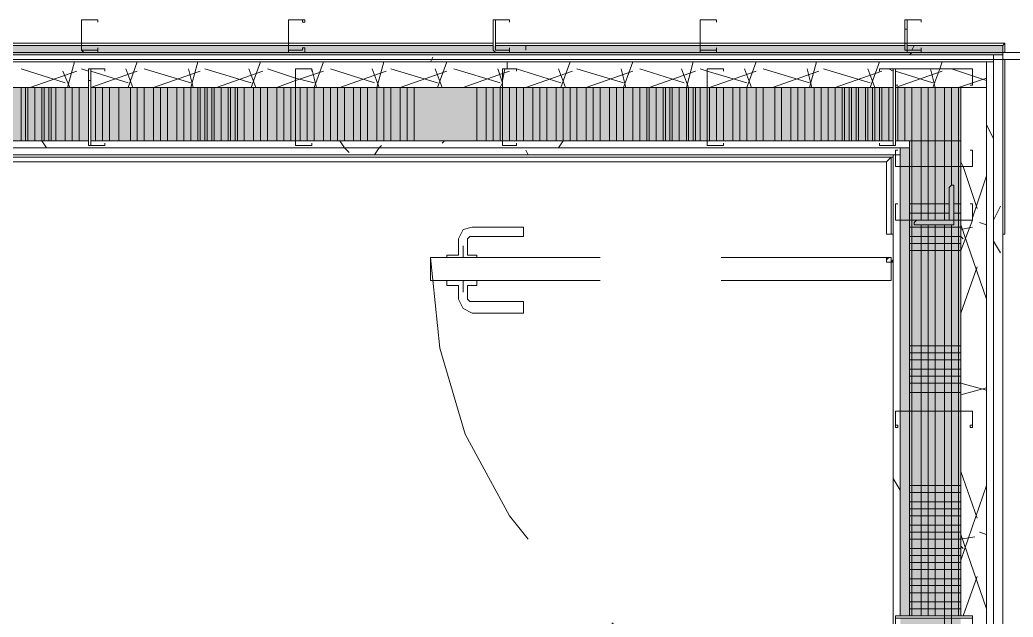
# Model space of a CAD drawing. Header units: metres. Extents: x 29 to 268, y -7 to 151.
# Drawn here: x 78.448 to 80.405, y 21.755 to 22.931 of the extents above; entities that cross this region are included whole.
import ezdxf

# ---------------------------------------------------------------- set-up
doc = ezdxf.new("R2010")
doc.units = ezdxf.units.M
doc.layers.add('PDF2_Geometry', color=7, linetype='Continuous', true_color=0xaaaaaa)
doc.layers.add('PDF2_Solid Fills', color=7, linetype='Continuous', true_color=0xffffff)

msp = doc.modelspace()

# ---------------------------------------------------------------- hatches: boundary and pattern name
at = {"layer": 'PDF2_Solid Fills', "lineweight": 0, "transparency": 33554559}
msp.add_hatch(color=256, dxfattribs=at).paths.add_polyline_path([(80.3844, 22.862), (80.3844, 22.8803), (76.3556, 22.8803), (76.3556, 22.862)])
msp.add_hatch(color=256, dxfattribs=at).paths.add_polyline_path([(80.3844, 22.862), (80.3844, 22.8803), (76.3556, 22.8803), (76.3556, 22.862)])
h = msp.add_hatch(color=256, dxfattribs=at)
h.paths.add_polyline_path([(80.1919, 22.8712), (80.1965, 22.8849), (80.1919, 22.8849)])
h.paths.add_polyline_path([(80.1965, 22.8712), (80.2239, 22.8666), (80.2239, 22.8666), (80.2239, 22.8712)])
h = msp.add_hatch(color=256, dxfattribs=at)
h.paths.add_polyline_path([(78.5831, 22.6924), (78.5831, 22.7978), (76.4335, 22.7978), (76.4335, 22.6924)])
h.paths.add_polyline_path([(80.1735, 22.6924), (80.3019, 22.6924), (80.3019, 22.7978), (80.1735, 22.7978)])
h.paths.add_polyline_path([(80.1689, 22.6924), (80.1689, 22.7978), (78.5877, 22.7978), (78.5877, 22.6924)])
h = msp.add_hatch(color=256, dxfattribs=at)
h.paths.add_polyline_path([(78.5831, 22.6924), (78.5831, 22.7978), (76.4335, 22.7978), (76.4335, 22.6924)])
h.paths.add_polyline_path([(80.1735, 22.6924), (80.3019, 22.6924), (80.3019, 22.7978), (80.1735, 22.7978)])
h.paths.add_polyline_path([(80.1689, 22.6924), (80.1689, 22.7978), (78.5877, 22.7978), (78.5877, 22.6924)])
h = msp.add_hatch(color=256, dxfattribs=at)
h.paths.add_polyline_path([(80.3019, 21.4503), (80.2011, 21.4503), (80.2011, 19.9286), (80.3019, 19.9286)])
h.paths.add_polyline_path([(80.3019, 19.924), (80.2011, 19.924), (80.2011, 19.1174), (80.3019, 19.1174)])
h.paths.add_polyline_path([(80.3019, 21.7528), (80.2011, 21.7528), (80.2011, 21.4548), (80.3019, 21.4548)])
h.paths.add_polyline_path([(80.3019, 19.1128), (80.2011, 19.1128), (80.2011, 18.329), (80.3019, 18.329)])
h.paths.add_polyline_path([(80.3019, 21.7574), (80.3019, 22.6924), (80.2011, 22.6924), (80.2011, 21.7574)])
h = msp.add_hatch(color=256, dxfattribs=at)
h.paths.add_polyline_path([(80.3019, 21.4503), (80.2011, 21.4503), (80.2011, 19.9286), (80.3019, 19.9286)])
h.paths.add_polyline_path([(80.3019, 19.924), (80.2011, 19.924), (80.2011, 19.1174), (80.3019, 19.1174)])
h.paths.add_polyline_path([(80.3019, 21.7528), (80.2011, 21.7528), (80.2011, 21.4548), (80.3019, 21.4548)])
h.paths.add_polyline_path([(80.3019, 19.1128), (80.2011, 19.1128), (80.2011, 18.329), (80.3019, 18.329)])
h.paths.add_polyline_path([(80.3019, 21.7574), (80.3019, 22.6924), (80.2011, 22.6924), (80.2011, 21.7574)])
h = msp.add_hatch(color=256, dxfattribs=at)
h.paths.add_polyline_path([(80.1827, 22.6649), (80.2011, 22.6649), (80.2011, 22.6786), (80.1827, 22.6786)])
h.paths.add_polyline_path([(80.2011, 19.1128), (80.1827, 19.1128), (80.1827, 18.4344), (80.2011, 18.4344)])
h.paths.add_polyline_path([(80.1827, 19.1174), (80.2011, 19.1174), (80.2011, 19.924), (80.1827, 19.924)])
h.paths.add_polyline_path([(80.1827, 19.9286), (80.2011, 19.9286), (80.2011, 21.4503), (80.1827, 21.4503)])
h.paths.add_polyline_path([(80.1827, 21.4548), (80.2011, 21.4548), (80.2011, 21.7528), (80.1827, 21.7528)])
h.paths.add_polyline_path([(80.1827, 21.7574), (80.2011, 21.7574), (80.2011, 22.6603), (80.1827, 22.6603)])
h = msp.add_hatch(color=256, dxfattribs=at)
h.paths.add_polyline_path([(80.1827, 21.7574), (80.2011, 21.7574), (80.2011, 22.6786), (80.1827, 22.6786)])
h.paths.add_polyline_path([(80.1827, 19.9286), (80.2011, 19.9286), (80.2011, 21.4503), (80.1827, 21.4503)])
h.paths.add_polyline_path([(80.1827, 19.1174), (80.2011, 19.1174), (80.2011, 19.924), (80.1827, 19.924)])
h.paths.add_polyline_path([(80.2011, 19.1128), (80.1827, 19.1128), (80.1827, 18.4344), (80.2011, 18.4344)])
h.paths.add_polyline_path([(80.1827, 21.4548), (80.2011, 21.4548), (80.2011, 21.7528), (80.1827, 21.7528)])

# ---------------------------------------------------------------- linework, layer by layer
at = {"layer": 'PDF2_Geometry', "lineweight": 0}
for points in [[(78.5739, 22.8666), (78.5693, 22.8712), (78.5693, 22.9307), (78.5739, 22.9307), (78.6015, 22.9307), (78.6015, 22.9262), (78.6015, 22.9307), (78.5739, 22.9307), (78.5693, 22.9307), (78.5693, 22.8712), (78.5739, 22.8712), (78.6015, 22.8712), (78.6015, 22.8757), (78.6015, 22.8666)], [(78.9773, 22.8666), (78.9773, 22.8712), (78.9773, 22.9307), (79.0093, 22.9307), (79.0093, 22.9262), (79.0048, 22.9262), (79.0048, 22.9307), (78.9773, 22.9307), (78.9773, 22.8712), (79.0048, 22.8712), (79.0048, 22.8757), (79.0093, 22.8757), (79.0093, 22.8666)], [(79.3852, 22.8666), (79.3806, 22.8712), (79.3806, 22.9307), (79.3852, 22.9307), (79.4127, 22.9307), (79.4127, 22.9262), (79.4127, 22.9307), (79.3852, 22.9307), (79.3852, 22.8712), (79.4127, 22.8712), (79.4127, 22.8757), (79.4127, 22.8666)], [(79.7885, 22.8666), (79.7885, 22.8712), (79.7885, 22.9307), (79.8206, 22.9307), (79.8206, 22.9262), (79.8206, 22.9307), (79.7885, 22.9307), (79.7885, 22.8712), (79.8206, 22.8712), (79.8206, 22.8757), (79.8206, 22.8666)], [(80.1965, 22.8666), (80.1965, 22.8712), (80.1919, 22.8712), (80.1919, 22.9307), (80.1965, 22.9307), (80.2239, 22.9307), (80.2239, 22.9262), (80.2239, 22.9307), (80.1965, 22.9307), (80.1965, 22.8712), (80.2239, 22.8712), (80.2239, 22.8757), (80.2239, 22.8666)], [(79.3806, 22.8849), (78.9773, 22.8849), (78.5693, 22.8849), (78.166, 22.8849), (77.7581, 22.8849), (77.3548, 22.8849), (77.7581, 22.8849), (78.166, 22.8849), (78.5693, 22.8849), (78.9773, 22.8849)], [(77.3548, 22.8803), (77.7581, 22.8803), (78.166, 22.8803), (78.5693, 22.8803), (78.9773, 22.8803), (79.3806, 22.8803), (78.9773, 22.8803), (78.5693, 22.8803), (78.166, 22.8803), (77.7581, 22.8803)], [(79.3806, 22.8803), (78.9773, 22.8803), (78.5693, 22.8803), (78.166, 22.8803), (77.7581, 22.8803), (77.3548, 22.8803), (77.7581, 22.8803), (78.166, 22.8803), (78.5693, 22.8803), (78.9773, 22.8803)], [(80.3889, 22.8849), (80.3844, 22.8803), (80.3844, 22.8666), (80.3844, 22.8803), (80.3889, 22.8849), (80.3889, 22.8666), (80.3889, 22.8849), (80.1965, 22.8849), (79.7885, 22.8849), (79.3852, 22.8849), (79.7885, 22.8849), (80.1965, 22.8849)], [(79.3852, 22.8803), (79.7885, 22.8803), (80.1919, 22.8803), (79.7885, 22.8803)], [(80.1919, 22.8803), (79.7885, 22.8803), (79.3852, 22.8803), (79.7885, 22.8803)], [(80.1965, 22.8803), (80.3844, 22.8803)], [(81.0489, 22.8666), (76.1539, 22.8666), (76.1539, 22.8528), (81.0489, 22.8528)], [(80.3661, 22.862), (76.3693, 22.862), (76.3693, 22.8482), (80.3661, 22.8482)], [(80.3844, 18.2511), (80.3844, 22.862), (80.3661, 22.862), (80.3661, 18.2511)], [(80.3661, 18.2649), (80.3661, 22.8482), (80.3523, 22.8482), (80.3523, 18.2649)], [(78.6152, 22.8344), (78.5877, 22.8344), (78.5831, 22.8344), (78.5831, 22.6832), (78.5877, 22.6832), (78.6152, 22.6832), (78.6152, 22.6878), (78.6152, 22.6832), (78.5877, 22.6832), (78.5877, 22.8344), (78.6152, 22.8344), (78.6152, 22.8299)], [(79.0231, 22.8344), (78.9956, 22.8344), (78.9911, 22.8344), (78.9911, 22.6832), (78.9956, 22.6832), (79.0231, 22.6832), (79.0231, 22.6878), (79.0231, 22.6832), (78.9956, 22.6832), (78.9911, 22.6832), (78.9911, 22.8344), (78.9956, 22.8344), (79.0231, 22.8344), (79.0231, 22.8299)], [(79.4265, 22.8344), (79.3989, 22.8344), (79.3989, 22.6832), (79.4265, 22.6832), (79.4265, 22.6878), (79.4265, 22.6832), (79.3989, 22.6832), (79.3989, 22.8344), (79.4265, 22.8344), (79.4265, 22.8299)], [(79.8343, 22.8344), (79.8069, 22.8344), (79.8023, 22.8344), (79.8023, 22.6832), (79.8069, 22.6832), (79.8343, 22.6832), (79.8343, 22.6878), (79.8343, 22.6832), (79.8069, 22.6832), (79.8023, 22.6832), (79.8023, 22.8344), (79.8069, 22.8344), (79.8343, 22.8344), (79.8343, 22.8299)], [(80.1415, 22.8299), (80.1415, 22.8344)], [(80.1689, 22.8344), (80.1735, 22.8344), (80.1735, 22.6832), (80.1689, 22.6832), (80.1415, 22.6832), (80.1415, 22.6878), (80.1415, 22.6832), (80.1689, 22.6832), (80.1689, 22.8344), (80.1415, 22.8344)], [(80.1735, 22.8344), (80.3248, 22.8344), (80.3248, 22.8024), (80.3202, 22.8024), (80.3248, 22.8024), (80.3248, 22.8344), (80.1735, 22.8344), (80.1735, 22.8024)], [(80.1781, 22.8024), (80.1735, 22.8024)], [(78.4777, 22.7978), (78.4777, 22.6924)], [(80.1689, 22.7978), (79.8023, 22.7978), (79.3989, 22.7978), (78.9911, 22.7978), (78.5877, 22.7978), (78.9911, 22.7978), (79.3989, 22.7978), (79.8023, 22.7978)], [(78.8443, 22.7978), (78.8443, 22.6924)], [(78.8902, 22.7978), (78.8902, 22.6924)], [(78.9361, 22.7978), (78.9361, 22.6924)], [(79.0735, 22.7978), (79.0735, 22.6924)], [(79.0873, 22.7978), (79.0873, 22.6924)], [(79.1056, 22.7978), (79.1056, 22.6924)], [(79.1193, 22.7978), (79.1193, 22.6924)], [(79.1331, 22.7978), (79.1331, 22.6924)], [(79.1515, 22.7978), (79.1515, 22.6924)], [(79.1652, 22.7978), (79.1652, 22.6924)], [(79.4127, 22.7978), (79.4127, 22.6924)], [(79.4265, 22.7978), (79.4265, 22.6924)], [(79.4402, 22.7978), (79.4402, 22.6924)], [(79.4585, 22.7978), (79.4585, 22.6924)], [(79.4723, 22.7978), (79.4723, 22.6924)], [(79.4861, 22.7978), (79.4861, 22.6924)], [(79.5043, 22.7978), (79.5043, 22.6924)], [(79.6373, 22.6924), (79.6373, 22.7978)], [(79.7015, 22.7978), (79.7015, 22.6924)], [(79.7473, 22.7978), (79.7473, 22.6924)], [(80.1598, 22.7978), (80.1598, 22.6924)], [(80.3019, 22.6603), (80.3019, 22.642), (80.3019, 22.5366), (80.3019, 22.1607), (80.3019, 21.7574), (80.2011, 21.7574), (80.2011, 22.1607), (80.2011, 22.5366), (80.2011, 22.642), (80.2011, 22.6603), (80.2011, 22.6786), (80.2011, 22.6924), (80.1735, 22.6924), (80.3019, 22.6924), (80.3019, 22.7978), (80.1735, 22.7978), (80.3019, 22.7978), (80.3019, 22.6924)], [(80.2056, 22.7978), (80.2056, 22.6924)], [(80.1689, 22.6924), (79.8023, 22.6924), (79.3989, 22.6924), (78.9911, 22.6924), (78.5877, 22.6924), (78.9911, 22.6924), (79.3989, 22.6924), (79.8023, 22.6924)], [(80.2056, 22.6924), (80.2056, 22.642), (80.2056, 22.5366), (80.2056, 22.1607), (80.2056, 21.7574), (80.2056, 22.1607), (80.2056, 22.5366), (80.2056, 22.642)], [(76.5527, 22.6649), (80.1735, 22.6649), (80.1827, 22.6649), (80.1827, 22.6786), (76.5527, 22.6786)], [(76.571, 22.6603), (80.1689, 22.6603), (80.1689, 22.6649), (76.571, 22.6649)], [(80.1735, 22.674), (80.1735, 22.642), (80.3248, 22.642), (80.3248, 22.674), (80.3202, 22.674), (80.3248, 22.674), (80.3248, 22.642), (80.1735, 22.642), (80.1735, 22.674), (80.1781, 22.674)], [(76.571, 22.6603), (80.1689, 22.6603), (80.1689, 18.4665), (76.571, 18.4665)], [(80.1598, 22.6603), (76.6306, 22.6603)], [(80.2102, 22.5274), (80.2102, 22.532), (80.2148, 22.5366), (80.2789, 22.5366), (80.2789, 22.6007), (80.2835, 22.6053), (80.2881, 22.6053), (80.2881, 22.5274)], [(80.3248, 22.5366), (80.3202, 22.5366), (80.1735, 22.5366), (80.1735, 22.5686), (80.1781, 22.5686), (80.1735, 22.5686), (80.1735, 22.5366), (80.3202, 22.5366), (80.3248, 22.5366), (80.3248, 22.5686)], [(80.3202, 22.5686), (80.3248, 22.5686)], [(79.3348, 22.5045), (79.3393, 22.5045), (79.4402, 22.5045), (79.4402, 22.5228), (79.3393, 22.5228), (79.3211, 22.5182), (79.3119, 22.4999), (79.3119, 22.4678), (79.2889, 22.4678), (79.2889, 22.4632), (79.3485, 22.4632), (79.3485, 22.4678), (79.3302, 22.4678), (79.3302, 22.4999)], [(80.1644, 22.5091), (80.1598, 22.5091)], [(80.1644, 22.4586), (80.1644, 22.4632), (80.1598, 22.4632), (80.1552, 22.4586), (80.1552, 22.454), (80.1598, 22.454), (80.1644, 22.454)], [(80.1644, 22.4632), (80.1598, 22.4632), (80.1644, 22.4632), (80.1598, 22.4632), (80.1552, 22.4632), (80.1552, 22.4586), (80.1552, 22.454), (80.1598, 22.454), (80.1644, 22.454), (80.1689, 22.4586), (80.1644, 22.454), (80.1598, 22.454), (80.1552, 22.454), (80.1552, 22.4586), (80.1552, 22.4632), (80.1598, 22.4632)], [(80.1644, 22.454), (80.1644, 22.4586), (80.1644, 22.454), (80.1598, 22.454), (80.1552, 22.454), (80.1552, 22.4586), (80.1552, 22.4632), (80.1598, 22.4632), (80.1644, 22.4632), (80.1598, 22.4632), (80.1644, 22.4632), (80.1598, 22.4632), (80.1644, 22.4632), (80.1598, 22.4632), (80.1552, 22.4632), (80.1552, 22.4586), (80.1552, 22.454), (80.1598, 22.454), (80.1644, 22.454), (80.1689, 22.4586), (80.1644, 22.454), (80.1598, 22.454), (80.1552, 22.454), (80.1552, 22.4586), (80.1552, 22.4632), (80.1598, 22.4632), (80.1644, 22.4632), (80.1598, 22.4632), (80.1644, 22.4632), (80.1598, 22.4632), (80.1552, 22.4632), (80.1552, 22.4586), (80.1552, 22.454), (80.1598, 22.454), (80.1644, 22.454), (80.1644, 22.4586), (80.1644, 22.454), (80.1644, 22.4586)], [(80.1552, 22.4586), (80.1552, 22.454), (80.1598, 22.454), (80.1552, 22.454)], [(80.1552, 22.4586), (80.1552, 22.454), (80.1598, 22.454), (80.1552, 22.454)], [(80.1598, 22.4632), (80.1644, 22.4632)], [(80.1644, 22.454), (80.1644, 22.4586)], [(79.3348, 22.3761), (79.3393, 22.3761), (79.4402, 22.3761), (79.4402, 22.3532), (79.3393, 22.3532), (79.3211, 22.3624), (79.3119, 22.3807), (79.3119, 22.4082), (79.2889, 22.4082), (79.2889, 22.4174), (79.3485, 22.4174), (79.3485, 22.4082), (79.3302, 22.4082), (79.3302, 22.3807)], [(80.1735, 22.1607), (80.3202, 22.1607), (80.3248, 22.1607), (80.3248, 22.1286), (80.3202, 22.1286), (80.3202, 22.1332), (80.3248, 22.1332), (80.3248, 22.1607), (80.3202, 22.1607), (80.1735, 22.1607), (80.1735, 22.1332), (80.1781, 22.1332), (80.1781, 22.1286), (80.1735, 22.1286)], [(80.1735, 21.7528), (80.1735, 21.7574), (80.3202, 21.7574), (80.3248, 21.7574), (80.3248, 21.7528), (80.3248, 21.7253), (80.3202, 21.7253), (80.3248, 21.7253), (80.3248, 21.7528), (80.3202, 21.7528), (80.1735, 21.7528), (80.1735, 21.7253)]]:
    msp.add_lwpolyline(points, close=True, dxfattribs=at)
at = {"layer": 'PDF2_Geometry', "color": 254, "lineweight": 0, "true_color": 0xd2d2d2}
for points in [[(78.5831, 22.9307), (78.5831, 22.9307)], [(80.2148, 22.9307), (80.2148, 22.9307)], [(78.5693, 22.917), (78.5693, 22.917)], [(80.1919, 22.9124), (80.1965, 22.9124)], [(78.6106, 22.8344), (78.6106, 22.8344)], [(78.5831, 22.8116), (78.5877, 22.8116)], [(79.3989, 22.7382), (79.3989, 22.7382)], [(78.9911, 22.7153), (78.9911, 22.7153)], [(80.2011, 22.5366), (80.2011, 22.5366)], [(80.3202, 22.5366), (80.3202, 22.5366)], [(80.3248, 22.5366), (80.3248, 22.5366)], [(80.3248, 22.1561), (80.3248, 22.1561)]]:
    msp.add_lwpolyline(points, dxfattribs=at)
at = {"layer": 'PDF2_Geometry', "lineweight": 0}
for points in [[(78.6015, 22.9262), (78.6015, 22.9262)], [(78.9773, 22.9307), (78.9773, 22.9307)], [(78.9773, 22.9307), (78.9773, 22.9307)], [(79.3852, 22.9307), (79.3852, 22.9307)], [(79.4127, 22.9262), (79.4127, 22.9262)], [(79.7885, 22.9307), (79.7885, 22.9307)], [(79.7885, 22.9307), (79.7885, 22.9307)], [(79.8206, 22.9262), (79.8206, 22.9262)], [(80.1965, 22.9307), (80.1965, 22.9307)], [(80.2239, 22.9262), (80.2239, 22.9262)], [(80.3844, 22.6603), (80.3844, 22.862), (80.3844, 22.8803), (80.3844, 22.862), (76.3556, 22.862)], [(77.3502, 22.8803), (76.9469, 22.8803), (76.5389, 22.8803), (76.3556, 22.8803), (76.3556, 22.6603), (76.3556, 18.4665), (76.3556, 18.2465), (80.1689, 18.2465), (80.3844, 18.2465), (80.3844, 22.6603), (80.3844, 22.8803), (80.1965, 22.8803)], [(79.3806, 22.8803), (78.9773, 22.8803), (78.5693, 22.8803), (78.166, 22.8803), (77.7581, 22.8803), (77.3548, 22.8803)], [(79.3806, 22.8803), (78.9773, 22.8803), (78.5693, 22.8803), (78.166, 22.8803), (77.7581, 22.8803), (77.3548, 22.8803)], [(79.3806, 22.8803), (78.9773, 22.8803), (78.5693, 22.8803), (78.166, 22.8803), (77.7581, 22.8803), (77.3548, 22.8803)], [(80.1919, 22.8803), (79.7885, 22.8803), (79.3852, 22.8803)], [(80.1919, 22.8803), (79.7885, 22.8803), (79.3852, 22.8803)], [(80.1919, 22.8803), (79.7885, 22.8803), (79.3852, 22.8803)], [(80.3844, 22.8803), (80.1965, 22.8803)], [(80.1965, 22.8803), (80.3844, 22.8803), (80.1965, 22.8803)], [(80.3844, 22.8803), (80.1965, 22.8803)], [(80.3844, 18.2465), (80.3844, 22.8803), (80.3844, 18.2465)], [(76.1539, 22.8666), (76.1539, 22.8528), (81.0489, 22.8528), (81.0489, 22.8666), (81.0489, 22.8528)], [(80.3661, 18.2649), (80.3661, 22.6603), (80.3661, 22.8482), (80.3661, 22.862), (76.3693, 22.862), (76.3693, 22.8482), (76.3693, 22.8344), (76.3693, 22.6603), (76.3693, 22.4999), (76.3693, 22.0736), (76.3693, 21.6703)], [(78.6015, 22.8757), (78.6015, 22.8757)], [(78.9773, 22.8712), (78.9773, 22.8712)], [(79.3852, 22.8712), (79.3852, 22.8712)], [(79.4127, 22.8757), (79.4127, 22.8757)], [(79.7885, 22.8712), (79.7885, 22.8712)], [(79.8206, 22.8757), (79.8206, 22.8757)], [(80.1965, 22.8712), (80.1965, 22.8712)], [(80.2239, 22.8757), (80.2239, 22.8757)], [(80.3844, 22.862), (80.3844, 22.862)], [(80.3844, 22.862), (80.3844, 22.6603), (80.3844, 18.2511), (80.3844, 18.2465), (80.3844, 19.3695), (80.3935, 19.3695), (80.3935, 19.3924), (80.3844, 19.3924), (80.3935, 19.3924), (80.3935, 20.6161), (80.4027, 20.6161), (80.4027, 19.3924), (80.4027, 20.6161), (80.3935, 20.6161), (80.3935, 19.3924), (80.4027, 19.3924)], [(80.3523, 18.2786), (80.3523, 22.6603), (80.3523, 22.7978), (80.3523, 22.8482), (76.3877, 22.8482), (76.3877, 22.8344), (76.3877, 22.7978), (76.3877, 22.6603), (76.3877, 22.4999), (76.3877, 22.0736), (76.3877, 21.6703)], [(80.1735, 22.7978), (80.3523, 22.7978), (80.3523, 22.8482), (76.3877, 22.8482)], [(80.3844, 22.5091), (80.3844, 22.8528), (80.3844, 22.5091), (80.3889, 22.5091), (80.3889, 22.8528), (80.3889, 22.5091), (80.3844, 22.5091), (80.3844, 21.5007), (80.3844, 20.6161), (80.3935, 20.6161), (80.3935, 20.5978), (80.3935, 20.6161), (80.3844, 20.6161), (80.3844, 21.5007), (80.3889, 21.5007), (80.3889, 20.6161), (80.3889, 21.5007), (80.3844, 21.5007)], [(80.1415, 22.8299), (80.1415, 22.8299)], [(80.1689, 22.8344), (80.1689, 22.8344)], [(80.1735, 22.8344), (80.1735, 22.8344)], [(80.1735, 22.8344), (80.1735, 22.8344)], [(80.3248, 22.8344), (80.3248, 22.8344)], [(80.3248, 22.8344), (80.3248, 22.8344)], [(80.1781, 22.8024), (80.1781, 22.8024)], [(80.3202, 22.8024), (80.3202, 22.8024)], [(76.4335, 21.6703), (76.4335, 22.0736), (76.4335, 22.4999), (76.4335, 22.6603), (76.4335, 22.6924), (76.4335, 22.7978), (76.5114, 22.7978), (76.9652, 22.7978), (77.3685, 22.7978), (77.7765, 22.7978), (78.1798, 22.7978), (78.5831, 22.7978), (78.5831, 22.6924), (78.1798, 22.6924), (77.7765, 22.6924), (77.3685, 22.6924), (76.9652, 22.6924), (76.5389, 22.6924), (76.5389, 22.6832), (76.5389, 22.6786), (76.5389, 22.6603), (76.5389, 18.4665)], [(76.5114, 22.7978), (76.9652, 22.7978), (77.3685, 22.7978), (77.7765, 22.7978), (78.1798, 22.7978), (78.5831, 22.7978), (78.1798, 22.7978), (77.7765, 22.7978), (77.3685, 22.7978), (76.9652, 22.7978), (76.5114, 22.7978)], [(78.4502, 22.6924), (78.4502, 22.7978)], [(78.4593, 22.7978), (78.4593, 22.6924)], [(78.4639, 22.6924), (78.4639, 22.7978)], [(78.4915, 22.7978), (78.4915, 22.6924)], [(78.496, 22.6924), (78.496, 22.7978)], [(78.5052, 22.7978), (78.5052, 22.6924)], [(78.5097, 22.6924), (78.5097, 22.7978)], [(78.5189, 22.7978), (78.5189, 22.6924)], [(78.5373, 22.7978), (78.5373, 22.6924)], [(78.551, 22.7978), (78.551, 22.6924)], [(78.5647, 22.7978), (78.5647, 22.6924)], [(80.1689, 22.7978), (79.8023, 22.7978), (79.3989, 22.7978), (78.9911, 22.7978), (78.5877, 22.7978)], [(78.5969, 22.7978), (78.5969, 22.6924)], [(78.6106, 22.7978), (78.6106, 22.6924)], [(78.6244, 22.7978), (78.6244, 22.6924)], [(78.6427, 22.7978), (78.6427, 22.6924)], [(78.6656, 22.6924), (78.6656, 22.7978)], [(78.6793, 22.6924), (78.6793, 22.7978)], [(78.6931, 22.6924), (78.6931, 22.7978)], [(78.7115, 22.6924), (78.7115, 22.7978)], [(78.7252, 22.6924), (78.7252, 22.7978)], [(78.7389, 22.6924), (78.7389, 22.7978)], [(78.7573, 22.6924), (78.7573, 22.7978)], [(78.771, 22.6924), (78.771, 22.7978)], [(78.7847, 22.6924), (78.7847, 22.7978)], [(78.7985, 22.7978), (78.7985, 22.6924)], [(78.8031, 22.6924), (78.8031, 22.7978)], [(78.8123, 22.7978), (78.8123, 22.6924)], [(78.8169, 22.6924), (78.8169, 22.7978)], [(78.826, 22.7978), (78.826, 22.6924)], [(78.8306, 22.6924), (78.8306, 22.7978)], [(78.8581, 22.7978), (78.8581, 22.6924)], [(78.8627, 22.6924), (78.8627, 22.7978)], [(78.8719, 22.7978), (78.8719, 22.6924)], [(78.8765, 22.6924), (78.8765, 22.7978)], [(78.9085, 22.6924), (78.9085, 22.7978)], [(78.9223, 22.6924), (78.9223, 22.7978)], [(78.9543, 22.6924), (78.9543, 22.7978)], [(78.9681, 22.6924), (78.9681, 22.7978)], [(78.9819, 22.6924), (78.9819, 22.7978)], [(79.0002, 22.6924), (79.0002, 22.7978)], [(79.0139, 22.6924), (79.0139, 22.7978)], [(79.0277, 22.6924), (79.0277, 22.7978)], [(79.0461, 22.6924), (79.0461, 22.7978)], [(79.0597, 22.6924), (79.0597, 22.7978)], [(79.1789, 22.6924), (79.1789, 22.7978)], [(79.1973, 22.6924), (79.1973, 22.7978)], [(79.2111, 22.6924), (79.2111, 22.7978)], [(79.2248, 22.6924), (79.2248, 22.7978)], [(79.3485, 22.7978), (79.3485, 22.6924)], [(79.3669, 22.7978), (79.3669, 22.6924)], [(79.3806, 22.7978), (79.3806, 22.6924)], [(79.3943, 22.7978), (79.3943, 22.6924)], [(79.5181, 22.7978), (79.5181, 22.6924)], [(79.5319, 22.7978), (79.5319, 22.6924)], [(79.5456, 22.7978), (79.5456, 22.6924)], [(79.5639, 22.7978), (79.5639, 22.6924)], [(79.5777, 22.7978), (79.5777, 22.6924)], [(79.5915, 22.7978), (79.5915, 22.6924)], [(79.6098, 22.7978), (79.6098, 22.6924)], [(79.6235, 22.7978), (79.6235, 22.6924)], [(79.6556, 22.7978), (79.6556, 22.6924)], [(79.6693, 22.7978), (79.6693, 22.6924)], [(79.6831, 22.7978), (79.6831, 22.6924)], [(79.6877, 22.6924), (79.6877, 22.7978)], [(79.7152, 22.7978), (79.7152, 22.6924)], [(79.7198, 22.6924), (79.7198, 22.7978)], [(79.7289, 22.7978), (79.7289, 22.6924)], [(79.7335, 22.6924), (79.7335, 22.7978)], [(79.7611, 22.7978), (79.7611, 22.6924)], [(79.7656, 22.6924), (79.7656, 22.7978)], [(79.7748, 22.7978), (79.7748, 22.6924)], [(79.7793, 22.6924), (79.7793, 22.7978)], [(79.7885, 22.7978), (79.7885, 22.6924)], [(79.8069, 22.7978), (79.8069, 22.6924)], [(79.8206, 22.7978), (79.8206, 22.6924)], [(79.8343, 22.7978), (79.8343, 22.6924)], [(79.8527, 22.7978), (79.8527, 22.6924)], [(79.8665, 22.7978), (79.8665, 22.6924)], [(79.8802, 22.7978), (79.8802, 22.6924)], [(79.8985, 22.7978), (79.8985, 22.6924)], [(79.9123, 22.7978), (79.9123, 22.6924)], [(79.9352, 22.6924), (79.9352, 22.7978)], [(79.9489, 22.6924), (79.9489, 22.7978)], [(79.9673, 22.6924), (79.9673, 22.7978)], [(79.9811, 22.6924), (79.9811, 22.7978)], [(79.9948, 22.6924), (79.9948, 22.7978)], [(80.0131, 22.6924), (80.0131, 22.7978)], [(80.0269, 22.6924), (80.0269, 22.7978)], [(80.0406, 22.6924), (80.0406, 22.7978)], [(80.0543, 22.6924), (80.0543, 22.7978)], [(80.0681, 22.7978), (80.0681, 22.6924)], [(80.0727, 22.6924), (80.0727, 22.7978)], [(80.0819, 22.7978), (80.0819, 22.6924)], [(80.0865, 22.6924), (80.0865, 22.7978)], [(80.0956, 22.7978), (80.0956, 22.6924)], [(80.1002, 22.6924), (80.1002, 22.7978)], [(80.1139, 22.7978), (80.1139, 22.6924)], [(80.1185, 22.6924), (80.1185, 22.7978)], [(80.1277, 22.7978), (80.1277, 22.6924)], [(80.1323, 22.6924), (80.1323, 22.7978)], [(80.1415, 22.7978), (80.1415, 22.6924)], [(80.1461, 22.6924), (80.1461, 22.7978)], [(80.1781, 22.6924), (80.1781, 22.7978)], [(80.3523, 18.2786), (80.3523, 22.7978), (80.3019, 22.7978), (80.3019, 22.642), (80.3019, 22.5366), (80.3019, 22.1607), (80.3019, 21.7574), (80.3019, 22.1607), (80.3019, 22.5366), (80.3019, 22.642), (80.3019, 22.6924), (80.2011, 22.6924), (80.2011, 22.642), (80.2011, 22.5366), (80.2011, 22.1607), (80.2011, 21.7574), (80.2011, 22.1607), (80.2011, 22.5366), (80.2011, 22.642), (80.2011, 22.6786), (80.1827, 22.6786), (80.1827, 22.642), (80.1827, 22.5366), (80.1827, 22.1607), (80.1827, 21.7574)], [(80.1919, 22.6924), (80.1919, 22.7978)], [(80.2239, 22.5366), (80.2239, 22.642), (80.2239, 22.6924), (80.2239, 22.7978)], [(80.2377, 22.5366), (80.2377, 22.642), (80.2377, 22.6924), (80.2377, 22.7978)], [(80.2515, 22.5366), (80.2515, 22.642), (80.2515, 22.6924), (80.2515, 22.7978)], [(80.2698, 22.5366), (80.2698, 22.642), (80.2698, 22.6924), (80.2698, 22.7978)], [(80.2835, 22.6053), (80.2835, 22.642), (80.2835, 22.6924), (80.2835, 22.7978)], [(80.2973, 21.7574), (80.2973, 22.1607), (80.2973, 22.5366), (80.2973, 22.642), (80.2973, 22.6924), (80.2973, 22.7978)], [(76.5114, 22.6924), (76.9652, 22.6924), (77.3685, 22.6924), (77.7765, 22.6924), (78.1798, 22.6924), (78.5831, 22.6924), (78.1798, 22.6924), (77.7765, 22.6924), (77.3685, 22.6924), (76.9652, 22.6924), (76.5389, 22.6924)], [(76.5389, 22.6786), (80.2011, 22.6786), (80.2011, 22.6924), (80.1735, 22.6924)], [(80.1689, 22.6924), (79.8023, 22.6924), (79.3989, 22.6924), (78.9911, 22.6924), (78.5877, 22.6924)], [(80.1415, 22.6878), (80.1415, 22.6878)], [(80.1689, 22.6832), (80.1689, 22.6832)], [(80.1689, 18.4482), (80.1689, 22.6649), (80.1735, 22.6649), (80.1827, 22.6649), (80.1827, 22.642), (80.1827, 22.5366), (80.1827, 22.1607), (80.1827, 21.7574), (80.1827, 22.1607), (80.1827, 22.5366), (80.1827, 22.642), (80.1827, 22.6603), (80.1827, 22.6649), (80.1827, 22.6786), (76.5527, 22.6786), (76.5527, 22.6649), (76.5527, 22.6603), (76.5527, 18.4665)], [(76.571, 18.4665), (76.571, 22.6603), (76.571, 18.4665), (76.571, 22.6603), (76.571, 22.6649), (80.1689, 22.6649), (80.1689, 22.6603), (80.1689, 22.5091)], [(76.571, 22.6603), (80.1644, 22.6603)], [(80.1644, 22.6603), (76.571, 22.6603)], [(76.5802, 22.6512), (80.1552, 22.6512), (80.1598, 22.6557), (80.1644, 22.6603), (80.1689, 22.6603), (76.571, 22.6603), (80.1689, 22.6603), (80.1644, 22.6603), (80.1598, 22.6557), (80.1552, 22.6512), (80.1552, 22.5091), (80.1552, 22.6512), (80.1552, 22.5091), (80.1598, 22.5091), (80.1644, 22.5091), (80.1644, 22.6603), (80.1644, 22.5091), (80.1598, 22.5091), (80.1552, 22.5091), (80.1552, 22.6512), (80.1598, 22.6557), (80.1644, 22.6603), (80.1689, 22.6603), (80.1689, 22.5091), (80.1689, 22.6603), (80.1689, 18.4619)], [(80.1689, 21.5007), (80.1689, 22.5091), (80.1689, 22.6603), (80.1689, 22.5091), (80.1644, 22.5091), (80.1644, 22.6603), (80.1644, 22.5091), (80.1689, 22.5091), (80.1689, 22.6603), (80.1644, 22.6603), (80.1598, 22.6557), (80.1552, 22.6512), (80.1552, 22.5091), (80.1552, 22.6512), (76.5802, 22.6512), (76.5802, 22.6557), (76.5756, 22.6557), (76.571, 22.6603), (76.5756, 22.6557), (76.5802, 22.6557), (76.5802, 22.6512), (80.1552, 22.6512), (76.5802, 22.6512), (76.5802, 18.4757)], [(76.571, 22.6603), (80.1644, 22.6603)], [(80.1644, 22.6603), (76.571, 22.6603)], [(80.1689, 22.6603), (80.1689, 18.4619), (80.1689, 22.6603)], [(80.1781, 22.5686), (80.1781, 22.5686)], [(80.2789, 22.5686), (80.2011, 22.5686)], [(80.3019, 22.5686), (80.2881, 22.5686)], [(80.3202, 22.5686), (80.3202, 22.5686)], [(80.2789, 22.5503), (80.2011, 22.5503)], [(80.3019, 22.5503), (80.2881, 22.5503)], [(80.1735, 22.5366), (80.1735, 22.5366)], [(80.1735, 22.5366), (80.1735, 22.5366)], [(80.2239, 21.7574), (80.2239, 22.1607), (80.2239, 22.5274)], [(80.2377, 21.7574), (80.2377, 22.1607), (80.2377, 22.5274)], [(80.2515, 21.7574), (80.2515, 22.1607), (80.2515, 22.5274)], [(80.2698, 21.5466), (80.2698, 21.5649), (80.2698, 21.7574), (80.2698, 22.1607), (80.2698, 22.5274)], [(80.2835, 21.5466), (80.2835, 21.5649), (80.2835, 21.7574), (80.2835, 22.1607), (80.2835, 22.5274)], [(80.1552, 22.5091), (80.1552, 22.5091)], [(80.1552, 22.5091), (80.1552, 22.5091)], [(80.1644, 22.5091), (80.1644, 22.5091)], [(80.1689, 22.5091), (80.1644, 22.5091), (80.1689, 22.5091)], [(80.1644, 22.5091), (80.1644, 22.5091)], [(80.1689, 22.5091), (80.1644, 22.5091), (80.1689, 22.5091)], [(80.3019, 22.5228), (80.2011, 22.5228)], [(80.3019, 22.5045), (80.2011, 22.5045)], [(80.3019, 22.4907), (80.2011, 22.4907)], [(79.3211, 22.4861), (79.3211, 22.4632)], [(80.3019, 22.477), (80.2011, 22.477)], [(79.4494, 21.9086), (79.4127, 21.9545), (79.3256, 22.1149), (79.2752, 22.2844), (79.2569, 22.4632), (79.5915, 22.4632)], [(79.5915, 22.4174), (79.2569, 22.4174), (79.2569, 22.4632)], [(80.1689, 22.454), (80.1644, 22.454), (80.1689, 22.454), (80.1644, 22.454), (80.1689, 22.454), (80.1644, 22.454), (80.1689, 22.454), (80.1644, 22.454), (80.1689, 22.454), (80.1689, 21.5511), (79.9902, 21.5695), (79.8206, 21.6199), (79.6602, 21.707), (79.6143, 21.7436)], [(79.8298, 22.4632), (80.1644, 22.4632), (80.1644, 22.4174), (79.8298, 22.4174)], [(80.1644, 22.4632), (80.1598, 22.4632), (80.1552, 22.4632), (80.1552, 22.4586), (80.1552, 22.454), (80.1598, 22.454), (80.1644, 22.454)], [(80.1644, 22.4632), (80.1598, 22.4632), (80.1552, 22.4632), (80.1552, 22.4586), (80.1552, 22.454), (80.1598, 22.454), (80.1644, 22.454)], [(80.1644, 22.4632), (80.1598, 22.4632), (80.1552, 22.4632), (80.1552, 22.4586), (80.1552, 22.454), (80.1598, 22.454), (80.1644, 22.454), (80.1689, 22.4586)], [(80.1644, 22.4632), (80.1598, 22.4632), (80.1552, 22.4632), (80.1552, 22.4586), (80.1552, 22.454), (80.1598, 22.454), (80.1644, 22.454), (80.1689, 22.4586)], [(80.1644, 22.4632), (80.1598, 22.4632), (80.1552, 22.4632), (80.1552, 22.4586), (80.1552, 22.454), (80.1598, 22.454), (80.1644, 22.454)], [(80.1644, 22.4632), (80.1598, 22.4632), (80.1552, 22.4632), (80.1552, 22.4586), (80.1552, 22.454), (80.1598, 22.454), (80.1644, 22.454)], [(80.1644, 22.4632), (80.1598, 22.4632), (80.1552, 22.4632), (80.1552, 22.4586), (80.1552, 22.454), (80.1598, 22.454), (80.1644, 22.454), (80.1689, 22.4586)], [(80.1644, 22.4632), (80.1598, 22.4632), (80.1552, 22.4632), (80.1552, 22.4586), (80.1552, 22.454), (80.1598, 22.454), (80.1644, 22.454), (80.1689, 22.4586)], [(80.1644, 22.4632), (80.1598, 22.4632), (80.1552, 22.4632), (80.1552, 22.4586), (80.1552, 22.454), (80.1598, 22.454), (80.1644, 22.454)], [(80.1644, 22.4632), (80.1598, 22.4632), (80.1552, 22.4632), (80.1552, 22.4586), (80.1552, 22.454), (80.1598, 22.454), (80.1644, 22.454)], [(80.1552, 22.4586), (80.1552, 22.4586)], [(80.1552, 22.4586), (80.1552, 22.4586)], [(80.1552, 22.4586), (80.1552, 22.4586)], [(80.1552, 22.4586), (80.1552, 22.4586)], [(80.1552, 22.4586), (80.1552, 22.454), (80.1598, 22.454)], [(80.1552, 22.4586), (80.1552, 22.4586)], [(80.1598, 22.454), (80.1552, 22.454), (80.1552, 22.4586)], [(80.1552, 22.4586), (80.1552, 22.4586)], [(80.1598, 22.454), (80.1552, 22.454), (80.1552, 22.4586)], [(80.1552, 22.4586), (80.1552, 22.4586)], [(80.1598, 22.454), (80.1552, 22.454), (80.1552, 22.4586)], [(80.1552, 22.4586), (80.1552, 22.4586)], [(80.1598, 22.454), (80.1552, 22.454), (80.1552, 22.4586)], [(80.1552, 22.4586), (80.1552, 22.454), (80.1598, 22.454)], [(80.1552, 22.4586), (80.1552, 22.4586)], [(80.1598, 22.454), (80.1552, 22.454), (80.1552, 22.4586)], [(80.1552, 22.4586), (80.1552, 22.4586)], [(80.1598, 22.454), (80.1552, 22.454), (80.1552, 22.4586)], [(80.1552, 22.4586), (80.1552, 22.4586)], [(80.1598, 22.454), (80.1552, 22.454), (80.1552, 22.4586)], [(80.1552, 22.4586), (80.1552, 22.4586)], [(80.1598, 22.454), (80.1552, 22.454), (80.1552, 22.4586)], [(80.1552, 22.4586), (80.1552, 22.454), (80.1598, 22.454)], [(80.1552, 22.4586), (80.1552, 22.4586)], [(80.1598, 22.454), (80.1552, 22.454), (80.1552, 22.4586)], [(80.1552, 22.4586), (80.1552, 22.4586)], [(80.1598, 22.454), (80.1552, 22.454), (80.1552, 22.4586)], [(80.1552, 22.4586), (80.1552, 22.4586)], [(80.1598, 22.454), (80.1552, 22.454), (80.1552, 22.4586)], [(80.1552, 22.4586), (80.1552, 22.4586)], [(80.1598, 22.454), (80.1552, 22.454), (80.1552, 22.4586)], [(80.1598, 22.4632), (80.1644, 22.4632)], [(80.1598, 22.4632), (80.1644, 22.4632)], [(80.1598, 22.4632), (80.1644, 22.4632)], [(80.1644, 22.4632), (80.1598, 22.4632)], [(80.1598, 22.4632), (80.1644, 22.4632)], [(80.1598, 22.4632), (80.1644, 22.4632)], [(80.1598, 22.4632), (80.1644, 22.4632)], [(80.1598, 22.4632), (80.1644, 22.4632)], [(80.1598, 22.4632), (80.1644, 22.4632)], [(80.1644, 22.4586), (80.1644, 22.4586)], [(80.1644, 22.4586), (80.1644, 22.454)], [(80.1644, 22.4586), (80.1644, 22.454)], [(80.1644, 22.4586), (80.1644, 22.4586)], [(80.1644, 22.454), (80.1644, 22.4586)], [(80.1644, 22.4586), (80.1644, 22.454)], [(80.1644, 22.4586), (80.1644, 22.454)], [(80.1644, 22.4586), (80.1644, 22.454)], [(80.1644, 22.4586), (80.1644, 22.4586)], [(80.1644, 22.454), (80.1644, 22.4586)], [(80.1644, 22.4586), (80.1644, 22.454)], [(80.1644, 22.4586), (80.1644, 22.454)], [(80.1644, 22.4586), (80.1644, 22.454)], [(80.1644, 22.4586), (80.1644, 22.454)], [(80.1689, 22.4586), (80.1689, 22.4586)], [(80.1689, 22.4586), (80.1689, 22.4586)], [(80.1689, 22.4586), (80.1689, 22.4586)], [(80.1689, 22.4586), (80.1689, 22.4586)], [(80.1689, 22.4586), (80.1689, 22.4586)], [(80.1689, 22.4586), (80.1689, 22.4586)], [(80.1689, 22.4586), (80.1689, 22.4586)], [(80.1689, 22.4586), (80.1689, 22.4586)], [(79.3211, 22.3945), (79.3211, 22.4174)], [(80.3019, 22.289), (80.2011, 22.289)], [(80.3019, 22.2753), (80.2011, 22.2753)], [(80.3019, 22.2616), (80.2011, 22.2616)], [(80.3019, 22.2432), (80.2011, 22.2432)], [(80.3019, 22.2295), (80.2011, 22.2295)], [(80.3019, 22.2157), (80.2011, 22.2157)], [(80.3019, 22.1974), (80.2011, 22.1974)], [(80.1735, 22.1607), (80.1735, 22.1607)], [(80.1735, 22.1607), (80.1735, 22.1607)], [(80.3019, 22.014), (80.2011, 22.014)], [(80.3019, 22.0003), (80.2011, 22.0003)], [(80.3019, 21.982), (80.2011, 21.982)], [(80.3019, 21.9682), (80.2011, 21.9682)], [(80.3019, 21.9545), (80.2011, 21.9545)], [(80.3019, 21.9361), (80.2011, 21.9361)], [(80.3019, 21.9224), (80.2011, 21.9224)], [(80.3019, 21.9086), (80.2011, 21.9086)], [(80.3019, 21.8903), (80.2011, 21.8903)], [(80.3019, 21.8766), (80.2011, 21.8766)], [(80.3019, 21.8628), (80.2011, 21.8628)], [(80.3019, 21.849), (80.2011, 21.849)], [(80.3019, 21.8307), (80.2011, 21.8307)], [(80.3019, 21.817), (80.2011, 21.817)], [(80.3019, 21.8032), (80.2011, 21.8032)], [(80.3019, 21.7849), (80.2011, 21.7849)], [(80.3019, 21.7711), (80.2011, 21.7711)]]:
    msp.add_lwpolyline(points, dxfattribs=at)
at = {"layer": 'PDF2_Geometry', "color": 254, "lineweight": 0, "true_color": 0xeaeaea}
for points in [[(79.4448, 22.8803), (79.4448, 22.8712)], [(80.2056, 22.8712), (80.2102, 22.8803)], [(80.2011, 22.862), (80.2056, 22.8666)], [(79.2569, 22.8482), (79.2615, 22.8574)], [(80.3523, 22.7244), (80.3661, 22.697)], [(78.4915, 22.6924), (78.5006, 22.6786)], [(79.0781, 22.6924), (79.0873, 22.6786), (79.0965, 22.6695), (79.0873, 22.6786)], [(79.1561, 22.6786), (79.1606, 22.6832), (79.1561, 22.6786), (79.1469, 22.6649)], [(79.2798, 22.6878), (79.2843, 22.6924)], [(79.5089, 22.6786), (79.5181, 22.6924)], [(79.4448, 22.674), (79.4494, 22.6649)], [(80.3661, 22.532), (80.3661, 22.5366), (80.3798, 22.564), (80.3661, 22.5366)], [(80.3661, 22.4999), (80.3661, 22.4953), (80.3798, 22.4724), (80.3661, 22.4953)], [(80.1689, 22.0278), (80.1827, 22.0048)]]:
    msp.add_lwpolyline(points, close=True, dxfattribs=at)
for points in [[(80.2011, 22.862), (80.2011, 22.862)], [(80.2011, 22.862), (80.2011, 22.862)], [(78.4639, 22.6924), (78.4639, 22.6924)], [(78.4639, 22.6924), (78.4639, 22.6924)], [(78.5006, 22.6786), (78.5006, 22.6786)], [(78.5006, 22.6786), (78.5006, 22.6786)], [(79.5089, 22.6786), (79.5089, 22.6786)], [(79.5089, 22.6786), (79.5089, 22.6786)], [(80.0361, 22.6649), (80.0361, 22.6649)], [(80.0361, 22.6649), (80.0361, 22.6649)]]:
    msp.add_lwpolyline(points, dxfattribs=at)
at = {"layer": 'PDF2_Geometry', "color": 254, "lineweight": 0, "true_color": 0xdddddd}
for points in [[(78.5556, 22.8482), (78.5419, 22.7978)], [(78.6793, 22.8482), (78.661, 22.7978)], [(78.7985, 22.8482), (78.7847, 22.7978)], [(78.9223, 22.8482), (78.9039, 22.7978)], [(79.0461, 22.8482), (79.0277, 22.7978)], [(79.1652, 22.8482), (79.1515, 22.7978)], [(79.2889, 22.8482), (79.2706, 22.7978)], [(79.4081, 22.8482), (79.4081, 22.8344)], [(79.5319, 22.8482), (79.5135, 22.7978)], [(79.6556, 22.8482), (79.6373, 22.7978)], [(79.7748, 22.8482), (79.7611, 22.7978)], [(79.8985, 22.8482), (79.8802, 22.7978)], [(80.0177, 22.8482), (80.0039, 22.7978)], [(80.1415, 22.8482), (80.1231, 22.7978)], [(80.2652, 22.8482), (80.2607, 22.8344), (80.2469, 22.7978), (80.2607, 22.8344)], [(78.4502, 22.8344), (78.5373, 22.807)], [(78.5602, 22.8299), (78.4685, 22.7978)], [(78.5327, 22.8299), (78.5465, 22.7978)], [(78.5693, 22.8344), (78.5831, 22.8299)], [(78.5877, 22.8299), (78.661, 22.807)], [(78.6793, 22.8299), (78.5877, 22.7978)], [(78.6565, 22.8344), (78.6702, 22.7978)], [(78.6931, 22.8344), (78.7847, 22.807)], [(78.8031, 22.8299), (78.7115, 22.7978)], [(78.7802, 22.8344), (78.7893, 22.7978)], [(78.8123, 22.8344), (78.9039, 22.807)], [(78.9269, 22.8299), (78.8352, 22.7978)], [(78.8994, 22.8344), (78.9131, 22.7978)], [(78.9361, 22.8344), (78.9911, 22.8162), (79.0277, 22.807), (78.9911, 22.8162)], [(79.0461, 22.8299), (78.9911, 22.8116), (78.9543, 22.7978), (78.9911, 22.8116)], [(79.0231, 22.8344), (79.0323, 22.7978)], [(79.0597, 22.8344), (79.1469, 22.807)], [(79.1698, 22.8299), (79.0781, 22.7978)], [(79.1423, 22.8344), (79.1561, 22.7978)], [(79.1789, 22.8344), (79.2706, 22.807)], [(79.2889, 22.8299), (79.1973, 22.7978)], [(79.2661, 22.8344), (79.2798, 22.7978)], [(79.3027, 22.8344), (79.3943, 22.807)], [(79.4127, 22.8299), (79.3989, 22.8253), (79.3211, 22.7978), (79.3989, 22.8253)], [(79.3989, 22.807), (79.3943, 22.7978), (79.3989, 22.807), (79.3898, 22.8344)], [(79.4035, 22.8344), (79.3989, 22.8116)], [(79.4265, 22.8344), (79.5135, 22.807)], [(79.5365, 22.8299), (79.4448, 22.7978)], [(79.5089, 22.8344), (79.5227, 22.7978)], [(79.5456, 22.8344), (79.6373, 22.807)], [(79.6556, 22.8299), (79.5639, 22.7978)], [(79.6327, 22.8344), (79.6419, 22.7978)], [(79.6693, 22.8344), (79.7565, 22.807)], [(79.7793, 22.8299), (79.6877, 22.7978)], [(79.7519, 22.8344), (79.7656, 22.7978)], [(79.7885, 22.8344), (79.8023, 22.8299), (79.8802, 22.807), (79.8023, 22.8299)], [(79.8985, 22.8299), (79.8069, 22.7978)], [(79.8756, 22.8344), (79.8893, 22.7978)], [(79.9123, 22.8344), (80.0039, 22.807)], [(80.0223, 22.8299), (79.9306, 22.7978)], [(79.9994, 22.8344), (80.0085, 22.7978)], [(80.0315, 22.8344), (80.1231, 22.807)], [(80.1461, 22.8299), (80.0543, 22.7978)], [(80.1185, 22.8344), (80.1323, 22.7978)], [(80.1598, 22.8344), (80.1689, 22.8299)], [(80.1735, 22.8299), (80.2469, 22.807)], [(80.2652, 22.8299), (80.1735, 22.7978)], [(80.2423, 22.8344), (80.2515, 22.7978)], [(80.2789, 22.8344), (80.2835, 22.8344), (80.3248, 22.8207), (80.3523, 22.8116), (80.3248, 22.8207), (80.2835, 22.8344)], [(79.3989, 22.8024), (79.3989, 22.7978)], [(80.3523, 22.8162), (80.3248, 22.807), (80.2973, 22.7978), (80.3248, 22.807)], [(80.3019, 22.6512), (80.3065, 22.642), (80.3339, 22.5594), (80.3065, 22.642)], [(80.3523, 22.6236), (80.3248, 22.5412)], [(80.3248, 22.5366), (80.3019, 22.477)], [(80.3019, 22.5274), (80.3523, 22.3807)], [(80.3385, 22.532), (80.3523, 22.5274)], [(80.3248, 22.5228), (80.3019, 22.5182)], [(80.3019, 22.5045), (80.3065, 22.4999)], [(80.3339, 22.4449), (80.3019, 22.3532)], [(80.3019, 22.2157), (80.3523, 22.202)], [(80.3523, 22.2066), (80.3019, 22.1928)], [(80.3019, 22.0416), (80.3339, 21.9499)], [(80.3523, 22.014), (80.3019, 21.8674)], [(80.3385, 21.9224), (80.3523, 21.9178)], [(80.3019, 21.9178), (80.3523, 21.7711)], [(80.3294, 21.9132), (80.3019, 21.9086)], [(80.3019, 21.8949), (80.3065, 21.8903)], [(80.3339, 21.8353), (80.3065, 21.7574)]]:
    msp.add_lwpolyline(points, close=True, dxfattribs=at)
for points in [[(79.4219, 22.8344), (79.4219, 22.8344)], [(79.4219, 22.8344), (79.4219, 22.8344)], [(80.1552, 22.8344), (80.1552, 22.8344)], [(80.1552, 22.8344), (80.1552, 22.8344)]]:
    msp.add_lwpolyline(points, dxfattribs=at)

doc.saveas('drawing.dxf')
